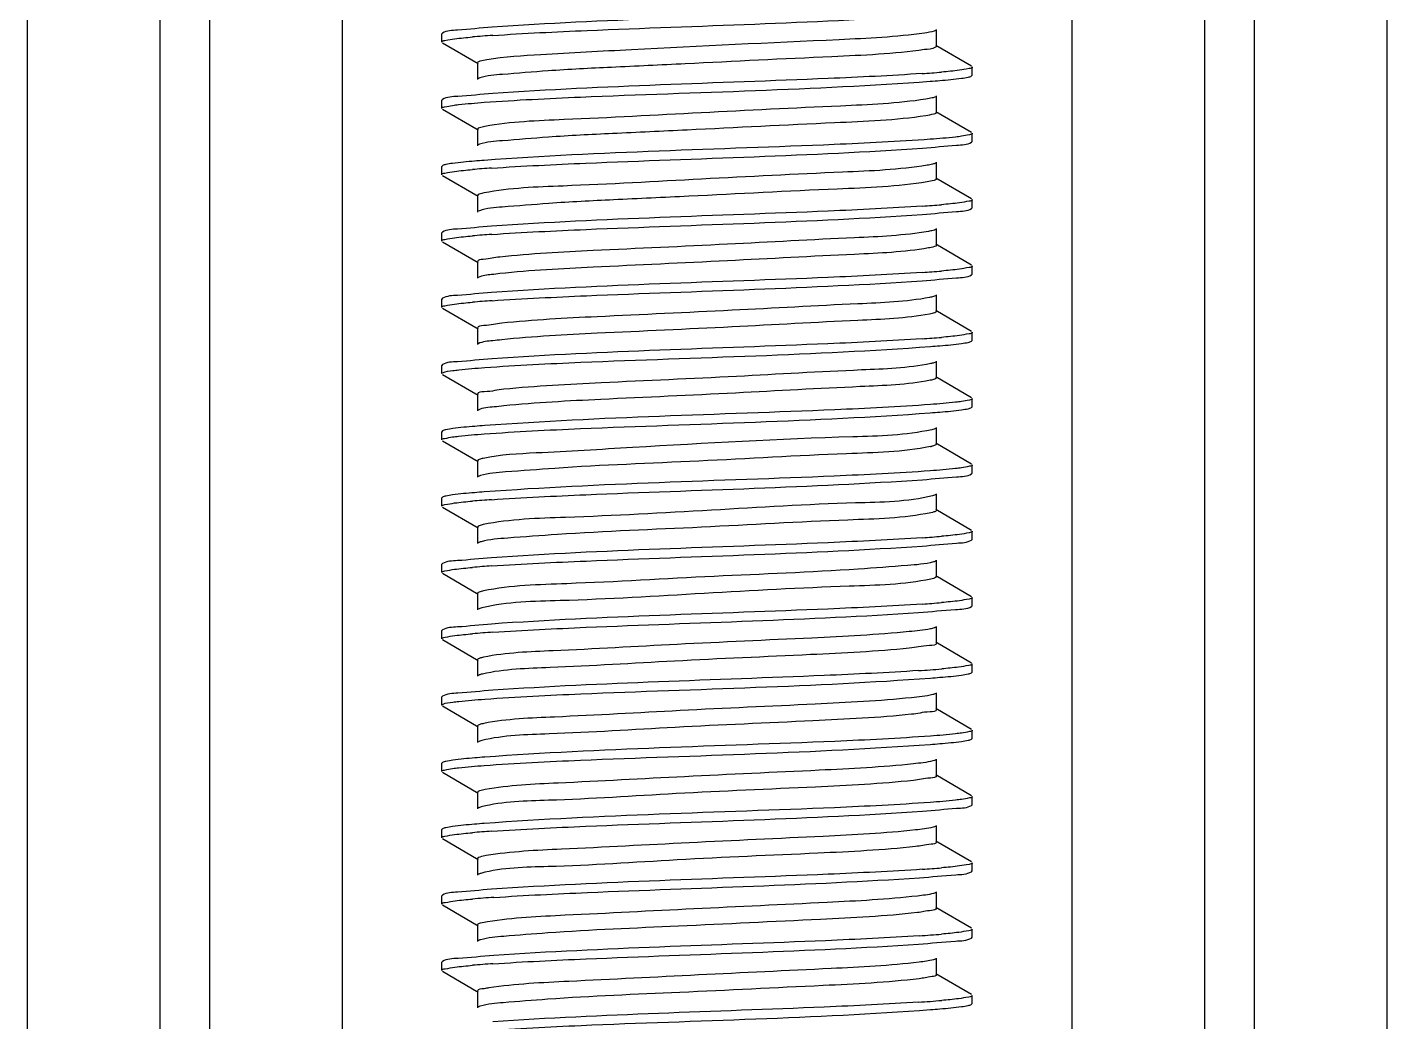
# Model space of a CAD drawing. Extents: x 27938 to 650306, y -92720 to 1524912.
# Drawn here: x 294381.2 to 294869.4, y 843764.6 to 844121.8 of the extents above; entities that cross this region are included whole.
import ezdxf

# ---------------------------------------------------------------- set-up
doc = ezdxf.new("R2010")
doc.units = 0
doc.header["$LTSCALE"] = 1000
doc.header["$MEASUREMENT"] = 0

msp = doc.modelspace()

# ---------------------------------------------------------------- linework, layer by layer
at = {"linetype": 'Continuous'}
for p, q in [((294381.22, 847691.77), (294381.22, 842950.74)), ((294428.85, 847691.77), (294428.85, 842950.74)), ((294446.71, 847691.77), (294446.71, 842950.74)), ((294494.33, 847691.77), (294494.33, 842950.74)), ((294756.27, 847691.77), (294756.27, 842950.74)), ((294803.9, 847691.77), (294803.9, 842950.74)), ((294821.76, 847691.77), (294821.76, 842950.74)), ((294869.39, 847691.77), (294869.39, 842950.74)), ((294707.67, 844114.95), (294707.67, 844120.9)), ((294530.28, 844119.67), (294530.05, 844119.41)), ((294530.05, 844116.43), (294530.05, 844119.41)), ((294530.05, 844116.43), (294530.05, 844119.41)), ((294530.28, 844116.17), (294543.2, 844108.69)), ((294720.33, 844107.76), (294707.41, 844115.25)), ((294542.94, 844108.99), (294542.94, 844103.04)), ((294720.56, 844104.53), (294720.56, 844107.5)), ((294720.56, 844104.53), (294720.56, 844107.5)), ((294720.33, 844104.27), (294720.56, 844104.53)), ((294707.67, 844091.13), (294707.67, 844097.09)), ((294530.28, 844095.86), (294530.05, 844095.6)), ((294530.05, 844092.62), (294530.05, 844095.6)), ((294530.05, 844092.62), (294530.05, 844095.6)), ((294530.28, 844092.36), (294543.2, 844084.88)), ((294720.33, 844083.95), (294707.41, 844091.43)), ((294542.94, 844085.18), (294542.94, 844079.23)), ((294720.56, 844080.71), (294720.56, 844083.69)), ((294720.56, 844080.71), (294720.56, 844083.69)), ((294543.64, 844079.72), (294543.2, 844079.53)), ((294720.33, 844080.45), (294720.56, 844080.71)), ((294530.28, 844072.05), (294530.05, 844071.78)), ((294707.67, 844067.32), (294707.67, 844073.27)), ((294530.05, 844068.81), (294530.05, 844071.78)), ((294530.05, 844068.81), (294530.05, 844071.78)), ((294530.28, 844068.55), (294543.2, 844061.07)), ((294720.33, 844060.14), (294707.41, 844067.62)), ((294542.94, 844061.37), (294542.94, 844055.41)), ((294720.56, 844056.9), (294720.56, 844059.88)), ((294720.56, 844056.9), (294720.56, 844059.88)), ((294543.6, 844055.89), (294543.2, 844055.71)), ((294720.33, 844056.64), (294720.56, 844056.9)), ((294530.28, 844048.23), (294530.05, 844047.97)), ((294530.05, 844045), (294530.05, 844047.97)), ((294530.05, 844045), (294530.05, 844047.97)), ((294707.67, 844043.51), (294707.67, 844049.46)), ((294530.28, 844044.73), (294543.2, 844037.25)), ((294720.33, 844036.33), (294707.41, 844043.81)), ((294542.94, 844037.55), (294542.94, 844031.6)), ((294720.33, 844032.83), (294720.56, 844033.09)), ((294720.56, 844033.09), (294720.56, 844036.07)), ((294720.56, 844033.09), (294720.56, 844036.07)), ((294530.28, 844024.42), (294530.05, 844024.16)), ((294530.05, 844021.18), (294530.05, 844024.16)), ((294530.05, 844021.18), (294530.05, 844024.16)), ((294707.67, 844019.69), (294707.67, 844025.65)), ((294530.28, 844020.92), (294543.2, 844013.44)), ((294720.33, 844012.51), (294707.41, 844020)), ((294542.94, 844013.74), (294542.94, 844007.79)), ((294720.33, 844009.02), (294720.56, 844009.28)), ((294720.56, 844009.28), (294720.56, 844012.25)), ((294720.56, 844009.28), (294720.56, 844012.25)), ((294530.28, 844000.61), (294530.05, 844000.35)), ((294530.05, 843997.37), (294530.05, 844000.35)), ((294530.05, 843997.37), (294530.05, 844000.35)), ((294707.67, 843995.88), (294707.67, 844001.83)), ((294530.28, 843997.11), (294543.2, 843989.63)), ((294720.33, 843988.7), (294707.41, 843996.18)), ((294542.94, 843989.93), (294542.94, 843983.97)), ((294720.33, 843985.2), (294720.56, 843985.46)), ((294720.56, 843985.46), (294720.56, 843988.44)), ((294720.56, 843985.46), (294720.56, 843988.44)), ((294530.28, 843976.79), (294530.05, 843976.53)), ((294530.05, 843973.56), (294530.05, 843976.53)), ((294530.05, 843973.56), (294530.05, 843976.53)), ((294707.67, 843972.07), (294707.67, 843978.02)), ((294530.28, 843973.3), (294543.2, 843965.81)), ((294720.33, 843964.89), (294707.41, 843972.37)), ((294542.94, 843966.12), (294542.94, 843960.16)), ((294720.56, 843961.65), (294720.56, 843964.63)), ((294720.56, 843961.65), (294720.56, 843964.63)), ((294720.33, 843961.39), (294720.56, 843961.65)), ((294530.28, 843952.98), (294530.05, 843952.72)), ((294530.05, 843949.74), (294530.05, 843952.72)), ((294530.05, 843949.74), (294530.05, 843952.72)), ((294707.67, 843948.26), (294707.67, 843954.21)), ((294530.28, 843949.48), (294543.2, 843942)), ((294706.29, 843947.56), (294705.62, 843947.41)), ((294720.33, 843941.07), (294707.41, 843948.56)), ((294542.94, 843942.3), (294542.94, 843936.35)), ((294720.56, 843937.84), (294720.56, 843940.81)), ((294720.56, 843937.84), (294720.56, 843940.81)), ((294720.33, 843937.58), (294720.56, 843937.84)), ((294707.67, 843924.44), (294707.67, 843930.4)), ((294530.28, 843929.17), (294530.05, 843928.91)), ((294530.05, 843925.93), (294530.05, 843928.91)), ((294530.05, 843925.93), (294530.05, 843928.91)), ((294530.28, 843925.67), (294543.2, 843918.19)), ((294706.57, 843923.83), (294705.66, 843923.6)), ((294720.33, 843917.26), (294707.41, 843924.74)), ((294542.94, 843918.49), (294542.94, 843912.54)), ((294720.56, 843914.02), (294720.56, 843917)), ((294720.56, 843914.02), (294720.56, 843917)), ((294720.33, 843913.76), (294720.56, 843914.02)), ((294707.67, 843900.63), (294707.67, 843906.58)), ((294530.28, 843905.36), (294530.05, 843905.09)), ((294530.05, 843902.12), (294530.05, 843905.09)), ((294530.05, 843902.12), (294530.05, 843905.09)), ((294530.28, 843901.86), (294543.2, 843894.38)), ((294720.33, 843893.45), (294707.41, 843900.93)), ((294542.94, 843894.68), (294542.94, 843888.72)), ((294720.56, 843890.21), (294720.56, 843893.19)), ((294720.56, 843890.21), (294720.56, 843893.19)), ((294720.33, 843889.95), (294720.56, 843890.21)), ((294530.28, 843881.54), (294530.05, 843881.28)), ((294707.67, 843876.82), (294707.67, 843882.77)), ((294530.05, 843878.31), (294530.05, 843881.28)), ((294530.05, 843878.31), (294530.05, 843881.28)), ((294530.28, 843878.04), (294543.2, 843870.56)), ((294720.33, 843869.64), (294707.41, 843877.12)), ((294542.94, 843870.86), (294542.94, 843864.91)), ((294720.56, 843866.4), (294720.56, 843869.38)), ((294720.56, 843866.4), (294720.56, 843869.38)), ((294720.33, 843866.14), (294720.56, 843866.4)), ((294530.28, 843857.73), (294530.05, 843857.47)), ((294530.05, 843854.49), (294530.05, 843857.47)), ((294530.05, 843854.49), (294530.05, 843857.47)), ((294707.67, 843853), (294707.67, 843858.96)), ((294530.28, 843854.23), (294543.2, 843846.75)), ((294720.33, 843845.82), (294707.41, 843853.31)), ((294542.94, 843847.05), (294542.94, 843841.1)), ((294720.33, 843842.33), (294720.56, 843842.59)), ((294720.56, 843842.59), (294720.56, 843845.56)), ((294720.56, 843842.59), (294720.56, 843845.56)), ((294530.28, 843833.92), (294530.05, 843833.66)), ((294530.05, 843830.68), (294530.05, 843833.66)), ((294530.05, 843830.68), (294530.05, 843833.66)), ((294707.67, 843829.19), (294707.67, 843835.14)), ((294530.28, 843830.42), (294543.2, 843822.94)), ((294720.33, 843822.01), (294707.41, 843829.49)), ((294542.94, 843823.24), (294542.94, 843817.29)), ((294720.33, 843818.51), (294720.56, 843818.77)), ((294720.56, 843818.77), (294720.56, 843821.75)), ((294720.56, 843818.77), (294720.56, 843821.75)), ((294530.28, 843810.1), (294530.05, 843809.84)), ((294530.05, 843806.87), (294530.05, 843809.84)), ((294530.05, 843806.87), (294530.05, 843809.84)), ((294707.67, 843805.38), (294707.67, 843811.33)), ((294530.28, 843806.61), (294543.2, 843799.12)), ((294720.33, 843798.2), (294707.41, 843805.68)), ((294542.94, 843799.43), (294542.94, 843793.47)), ((294720.33, 843794.7), (294720.56, 843794.96)), ((294720.56, 843794.96), (294720.56, 843797.94)), ((294720.56, 843794.96), (294720.56, 843797.94)), ((294530.28, 843786.29), (294530.05, 843786.03)), ((294530.05, 843783.05), (294530.05, 843786.03)), ((294530.05, 843783.05), (294530.05, 843786.03)), ((294707.67, 843781.57), (294707.67, 843787.52)), ((294530.28, 843782.79), (294543.2, 843775.31)), ((294720.33, 843774.39), (294707.41, 843781.87)), ((294542.94, 843775.61), (294542.94, 843769.66)), ((294720.56, 843771.15), (294720.56, 843774.12)), ((294720.56, 843771.15), (294720.56, 843774.12)), ((294720.33, 843770.89), (294720.56, 843771.15))]:
    msp.add_line(p, q, dxfattribs=at)
for centre, radius, start, end in [((294575.81, 843705.08), 414.65, 93.7954, 94.806), ((294675.17, 844514.29), 410.07, 273.829, 274.8033), ((294575.27, 843664.18), 407.91, 93.8436, 94.8035), ((294675.35, 844464.38), 407.77, 273.8442, 274.8035), ((294575.34, 843639.49), 408.78, 93.8362, 94.8047), ((294675.23, 844442.01), 409.22, 273.8345, 274.8034), ((294575.52, 843613.5), 410.97, 93.8204, 94.8056), ((294675.17, 844418.96), 409.99, 273.8294, 274.8033), ((294701.77, 843989.79), 18.96, 281.4996, 282.8069), ((294575.27, 843545.12), 407.9, 93.8437, 94.8034), ((294675.35, 844345.25), 407.71, 273.8446, 274.8036), ((294575.34, 843520.48), 408.74, 93.8366, 94.8046), ((294675.24, 844322.91), 409.19, 273.8348, 274.8034), ((294575.96, 843488.84), 416.58, 93.7887, 94.801), ((294673.48, 844321.22), 431.38, 273.6947, 274.7994), ((294575.27, 843426.06), 407.89, 93.8438, 94.8034), ((294675.36, 844226.13), 407.66, 273.845, 274.8036), ((294576.4, 843387.98), 422.21, 93.753, 94.8001), ((294673.88, 844220.95), 426.34, 273.7263, 274.8), ((294575.97, 843369.6), 416.76, 93.7875, 94.801), ((294673.49, 844202), 431.22, 273.6957, 274.7994)]:
    msp.add_arc(centre, radius, start, end, dxfattribs=at)
for points, knots in [([(294702.55, 844128.95), (294691.29, 844128.18), (294639.82, 844125.7), (294588.28, 844124.51), (294548.14, 844121.78)], [0, 0, 0, 0, 0.219141, 1, 1, 1, 1]), ([(294548.36, 844118.82), (294559.66, 844119.58), (294611.05, 844122.06), (294662.51, 844123.25), (294702.55, 844125.97)], [0, 0, 0, 0, 0.21997, 1, 1, 1, 1]), ([(294548.14, 844121.78), (294544.01, 844121.5), (294538.21, 844120.7), (294531.89, 844120.6), (294530.28, 844119.67)], [0, 0, 0, 0, 0.690434, 1, 1, 1, 1]), ([(294530.05, 844116.43), (294530.05, 844116.87), (294532.34, 844117.15), (294533.5, 844117.47), (294534.66, 844117.62)], [0, 0, 0, 0, 0.271456, 1, 1, 1, 1]), ([(294703.38, 844119.67), (294693.25, 844118.21), (294658.08, 844116.61), (294612.16, 844114.48), (294570.02, 844112.14), (294552.67, 844111.12), (294546.28, 844110.07)], [0, 0, 0, 0, 0.195214, 0.66949, 0.876579, 1, 1, 1, 1]), ([(294707.4, 844120.6), (294707.23, 844120.5), (294705.93, 844120.02), (294704.55, 844119.84), (294703.38, 844119.67)], [0, 0, 0, 0, 0.145106, 1, 1, 1, 1]), ([(294703.38, 844113.72), (294692.4, 844112.13), (294663.68, 844110.95), (294626.21, 844109.03), (294592.24, 844107.43), (294570.31, 844106.37), (294554.64, 844104.97), (294546.3, 844104.44), (294543.69, 844103.55)], [0, 0, 0, 0, 0.2081, 0.537452, 0.703534, 0.845734, 0.94828, 1, 1, 1, 1]), ([(294707.67, 844114.95), (294707.67, 844114.81), (294706.17, 844113.82), (294704.74, 844113.91), (294703.38, 844113.72)], [0, 0, 0, 0, 0.090621, 1, 1, 1, 1]), ([(294546.28, 844110.07), (294545.44, 844109.94), (294544.54, 844109.72), (294542.94, 844109.33), (294542.94, 844108.99)], [0, 0, 0, 0, 0.718866, 1, 1, 1, 1]), ([(294720.56, 844107.5), (294720.56, 844107.07), (294718.26, 844106.79), (294717.11, 844106.47), (294715.95, 844106.32)], [0, 0, 0, 0, 0.27149, 1, 1, 1, 1]), ([(294543.69, 844103.55), (294543.6, 844103.52), (294543.43, 844103.46), (294543.27, 844103.38), (294543.2, 844103.34)], [0, 0, 0, 0, 0.55363, 1, 1, 1, 1]), ([(294545.32, 844094.8), (294556.81, 844095.64), (294610.19, 844098.24), (294663.64, 844099.29), (294705.44, 844102.36)], [0, 0, 0, 0, 0.21564, 1, 1, 1, 1]), ([(294702.55, 844105.14), (294691.31, 844104.37), (294639.92, 844101.9), (294588.46, 844100.69), (294548.36, 844097.99)], [0, 0, 0, 0, 0.218927, 1, 1, 1, 1]), ([(294705.44, 844102.36), (294706.6, 844102.45), (294710.36, 844102.74), (294714.12, 844103.08), (294716.7, 844103.45)], [0, 0, 0, 0, 0.30751, 1, 1, 1, 1]), ([(294716.7, 844103.45), (294717.49, 844103.56), (294718.7, 844103.77), (294719.94, 844104.05), (294720.33, 844104.27)], [0, 0, 0, 0, 0.642991, 1, 1, 1, 1]), ([(294548.36, 844097.99), (294544.18, 844097.7), (294538.31, 844096.89), (294531.91, 844096.79), (294530.28, 844095.86)], [0, 0, 0, 0, 0.690663, 1, 1, 1, 1]), ([(294707.41, 844096.78), (294707.03, 844096.56), (294705.83, 844096.27), (294704.65, 844096.05), (294703.9, 844095.93)], [0, 0, 0, 0, 0.36416, 1, 1, 1, 1]), ([(294530.05, 844092.62), (294530.05, 844093), (294531.97, 844093.31), (294532.98, 844093.57), (294533.96, 844093.71)], [0, 0, 0, 0, 0.274278, 1, 1, 1, 1]), ([(294533.96, 844093.71), (294534.68, 844093.81), (294538.46, 844094.27), (294542.25, 844094.57), (294545.32, 844094.8)], [0, 0, 0, 0, 0.191483, 1, 1, 1, 1]), ([(294703.9, 844095.93), (294693.75, 844094.37), (294666.74, 844093.24), (294623.44, 844091.1), (294580.94, 844088.74), (294554.9, 844087.86), (294545.54, 844086.13)], [0, 0, 0, 0, 0.194105, 0.509785, 0.82001, 1, 1, 1, 1]), ([(294703.9, 844089.98), (294693.07, 844088.32), (294664.38, 844087.22), (294626.87, 844085.24), (294592.62, 844083.63), (294570.44, 844082.57), (294554.65, 844081.14), (294546.24, 844080.64), (294543.64, 844079.72)], [0, 0, 0, 0, 0.204575, 0.534732, 0.702004, 0.845303, 0.948449, 1, 1, 1, 1]), ([(294707.67, 844091.13), (294707.67, 844090.76), (294705.85, 844090.37), (294704.84, 844090.13), (294703.9, 844089.98)], [0, 0, 0, 0, 0.278319, 1, 1, 1, 1]), ([(294545.54, 844086.13), (294544.88, 844086.01), (294544.15, 844085.84), (294542.94, 844085.45), (294542.94, 844085.18)], [0, 0, 0, 0, 0.712667, 1, 1, 1, 1]), ([(294716.7, 844082.61), (294715.99, 844082.51), (294712.24, 844082.05), (294708.48, 844081.75), (294705.44, 844081.53)], [0, 0, 0, 0, 0.191313, 1, 1, 1, 1]), ([(294720.56, 844083.69), (294720.56, 844083.32), (294718.67, 844083), (294717.67, 844082.75), (294716.7, 844082.61)], [0, 0, 0, 0, 0.274533, 1, 1, 1, 1]), ([(294705.44, 844081.53), (294693.98, 844080.68), (294640.61, 844078.08), (294587.15, 844077.02), (294545.32, 844073.96)], [0, 0, 0, 0, 0.215051, 1, 1, 1, 1]), ([(294547.93, 844071.17), (294559.22, 844071.94), (294610.8, 844074.42), (294662.45, 844075.61), (294702.69, 844078.35)], [0, 0, 0, 0, 0.219067, 1, 1, 1, 1]), ([(294702.69, 844078.35), (294706.77, 844078.63), (294712.5, 844079.43), (294718.73, 844079.54), (294720.33, 844080.45)], [0, 0, 0, 0, 0.690176, 1, 1, 1, 1]), ([(294533.96, 844072.87), (294533.16, 844072.76), (294531.93, 844072.55), (294530.67, 844072.27), (294530.28, 844072.05)], [0, 0, 0, 0, 0.643579, 1, 1, 1, 1]), ([(294545.32, 844073.96), (294544.16, 844073.87), (294540.36, 844073.58), (294536.57, 844073.24), (294533.96, 844072.87)], [0, 0, 0, 0, 0.307323, 1, 1, 1, 1]), ([(294704.38, 844072.2), (294694.34, 844070.55), (294667.22, 844069.5), (294623.64, 844067.3), (294580.8, 844064.87), (294554.57, 844064.09), (294545.25, 844062.27)], [0, 0, 0, 0, 0.1914, 0.508904, 0.82143, 1, 1, 1, 1]), ([(294707.4, 844072.97), (294707.07, 844072.78), (294706.04, 844072.5), (294705.02, 844072.3), (294704.38, 844072.2)], [0, 0, 0, 0, 0.370146, 1, 1, 1, 1]), ([(294530.05, 844068.81), (294530.05, 844069.24), (294532.33, 844069.53), (294533.48, 844069.84), (294534.63, 844069.99)], [0, 0, 0, 0, 0.271597, 1, 1, 1, 1]), ([(294707.67, 844067.32), (294707.66, 844066.99), (294706.1, 844066.6), (294705.2, 844066.38), (294704.38, 844066.24)], [0, 0, 0, 0, 0.281673, 1, 1, 1, 1]), ([(294545.25, 844062.27), (294544.67, 844062.15), (294543.99, 844062), (294542.94, 844061.61), (294542.94, 844061.37)], [0, 0, 0, 0, 0.709469, 1, 1, 1, 1]), ([(294704.38, 844066.24), (294693.72, 844064.49), (294665.07, 844063.49), (294627.55, 844061.45), (294593.01, 844059.84), (294570.6, 844058.78), (294554.67, 844057.32), (294546.2, 844056.84), (294543.6, 844055.89)], [0, 0, 0, 0, 0.200932, 0.531835, 0.700309, 0.844745, 0.948548, 1, 1, 1, 1]), ([(294702.69, 844057.52), (294691.4, 844056.75), (294639.82, 844054.26), (294588.17, 844053.08), (294547.93, 844050.33)], [0, 0, 0, 0, 0.219037, 1, 1, 1, 1]), ([(294720.56, 844059.88), (294720.56, 844059.45), (294718.28, 844059.16), (294717.13, 844058.85), (294715.99, 844058.7)], [0, 0, 0, 0, 0.27161, 1, 1, 1, 1]), ([(294547.99, 844047.36), (294559.27, 844048.13), (294610.81, 844050.61), (294662.41, 844051.8), (294702.6, 844054.54)], [0, 0, 0, 0, 0.219143, 1, 1, 1, 1]), ([(294702.6, 844054.54), (294706.7, 844054.82), (294712.46, 844055.61), (294718.73, 844055.72), (294720.33, 844056.64)], [0, 0, 0, 0, 0.690266, 1, 1, 1, 1]), ([(294547.93, 844050.33), (294543.85, 844050.05), (294538.12, 844049.26), (294531.87, 844049.15), (294530.28, 844048.23)], [0, 0, 0, 0, 0.690196, 1, 1, 1, 1]), ([(294704.82, 844048.46), (294696.07, 844046.92), (294671.89, 844045.95), (294631.8, 844043.72), (294589.31, 844041.81), (294562.02, 844040.43), (294550.87, 844039.23)], [0, 0, 0, 0, 0.172879, 0.468878, 0.781995, 1, 1, 1, 1]), ([(294707.4, 844049.16), (294707.11, 844048.99), (294706.24, 844048.74), (294705.37, 844048.56), (294704.82, 844048.46)], [0, 0, 0, 0, 0.376739, 1, 1, 1, 1]), ([(294530.05, 844045), (294530.05, 844045.43), (294532.32, 844045.71), (294533.47, 844046.02), (294534.61, 844046.17)], [0, 0, 0, 0, 0.271633, 1, 1, 1, 1]), ([(294707.66, 844043.51), (294707.66, 844043.22), (294706.34, 844042.82), (294705.54, 844042.63), (294704.82, 844042.51)], [0, 0, 0, 0, 0.285344, 1, 1, 1, 1]), ([(294550.87, 844039.23), (294548.89, 844039.02), (294547, 844038.43), (294542.94, 844038.28), (294542.94, 844037.55)], [0, 0, 0, 0, 0.733223, 1, 1, 1, 1]), ([(294704.82, 844042.51), (294696.07, 844040.96), (294671.89, 844040), (294631.8, 844037.76), (294589.31, 844035.86), (294562.02, 844034.48), (294550.87, 844033.28)], [0, 0, 0, 0, 0.172879, 0.468878, 0.781995, 1, 1, 1, 1]), ([(294550.87, 844033.28), (294549.91, 844033.17), (294547.37, 844032.79), (294544.61, 844032.72), (294543.2, 844031.9)], [0, 0, 0, 0, 0.372684, 1, 1, 1, 1]), ([(294702.6, 844033.7), (294691.32, 844032.93), (294639.78, 844030.45), (294588.18, 844029.26), (294547.99, 844026.52)], [0, 0, 0, 0, 0.219178, 1, 1, 1, 1]), ([(294702.55, 844030.72), (294706.67, 844031), (294712.44, 844031.8), (294718.72, 844031.91), (294720.33, 844032.83)], [0, 0, 0, 0, 0.690313, 1, 1, 1, 1]), ([(294720.56, 844036.07), (294720.56, 844035.63), (294718.27, 844035.35), (294717.12, 844035.03), (294715.96, 844034.88)], [0, 0, 0, 0, 0.271534, 1, 1, 1, 1]), ([(294548.14, 844023.56), (294559.42, 844024.32), (294610.89, 844026.8), (294662.42, 844027.99), (294702.55, 844030.72)], [0, 0, 0, 0, 0.219437, 1, 1, 1, 1]), ([(294547.99, 844026.52), (294543.89, 844026.24), (294538.15, 844025.45), (294531.88, 844025.34), (294530.28, 844024.42)], [0, 0, 0, 0, 0.690275, 1, 1, 1, 1]), ([(294705.24, 844024.72), (294696.78, 844023.11), (294672.98, 844022.25), (294633.25, 844019.94), (294590.58, 844018.08), (294562.98, 844016.67), (294551.6, 844015.49)], [0, 0, 0, 0, 0.167774, 0.461831, 0.776883, 1, 1, 1, 1]), ([(294707.4, 844025.35), (294707.15, 844025.2), (294706.43, 844024.97), (294705.69, 844024.81), (294705.24, 844024.72)], [0, 0, 0, 0, 0.384134, 1, 1, 1, 1]), ([(294530.05, 844021.18), (294530.05, 844021.61), (294532.33, 844021.9), (294533.48, 844022.21), (294534.62, 844022.36)], [0, 0, 0, 0, 0.271588, 1, 1, 1, 1]), ([(294705.24, 844018.77), (294696.78, 844017.16), (294672.98, 844016.29), (294633.25, 844013.99), (294590.58, 844012.12), (294562.98, 844010.72), (294551.6, 844009.54)], [0, 0, 0, 0, 0.167774, 0.461831, 0.776883, 1, 1, 1, 1]), ([(294707.66, 844019.69), (294707.66, 844019.44), (294706.55, 844019.05), (294705.85, 844018.89), (294705.24, 844018.77)], [0, 0, 0, 0, 0.289775, 1, 1, 1, 1]), ([(294551.6, 844015.49), (294549.43, 844015.27), (294547.39, 844014.62), (294542.94, 844014.53), (294542.94, 844013.74)], [0, 0, 0, 0, 0.734072, 1, 1, 1, 1]), ([(294551.6, 844009.54), (294550.54, 844009.43), (294547.76, 844009.02), (294544.74, 844008.98), (294543.2, 844008.09)], [0, 0, 0, 0, 0.374658, 1, 1, 1, 1]), ([(294702.55, 844009.88), (294691.29, 844009.12), (294639.81, 844006.64), (294588.28, 844005.44), (294548.14, 844002.72)], [0, 0, 0, 0, 0.219145, 1, 1, 1, 1]), ([(294720.56, 844012.25), (294720.56, 844011.82), (294718.27, 844011.53), (294717.11, 844011.22), (294715.95, 844011.07)], [0, 0, 0, 0, 0.271494, 1, 1, 1, 1]), ([(294716.72, 844008.2), (294717.5, 844008.31), (294718.71, 844008.52), (294719.95, 844008.79), (294720.33, 844009.02)], [0, 0, 0, 0, 0.642834, 1, 1, 1, 1]), ([(294545.48, 843999.56), (294556.99, 844000.4), (294610.33, 844002.99), (294663.75, 844004.04), (294705.5, 844007.12)], [0, 0, 0, 0, 0.216129, 1, 1, 1, 1]), ([(294705.5, 844007.12), (294706.65, 844007.2), (294710.4, 844007.5), (294714.14, 844007.83), (294716.72, 844008.2)], [0, 0, 0, 0, 0.307527, 1, 1, 1, 1]), ([(294548.14, 844002.72), (294544, 844002.44), (294538.21, 844001.64), (294531.89, 844001.53), (294530.28, 844000.61)], [0, 0, 0, 0, 0.690428, 1, 1, 1, 1]), ([(294534.01, 843998.47), (294534.74, 843998.57), (294538.55, 843999.03), (294542.38, 843999.33), (294545.48, 843999.56)], [0, 0, 0, 0, 0.191572, 1, 1, 1, 1]), ([(294705.62, 844000.99), (294697.47, 843999.3), (294674.06, 843998.55), (294634.71, 843996.17), (294591.86, 843994.34), (294563.98, 843992.91), (294552.35, 843991.76)], [0, 0, 0, 0, 0.162646, 0.454753, 0.771748, 1, 1, 1, 1]), ([(294707.41, 844001.53), (294707.19, 844001.41), (294706.6, 844001.21), (294705.99, 844001.07), (294705.62, 844000.99)], [0, 0, 0, 0, 0.392529, 1, 1, 1, 1]), ([(294530.05, 843997.37), (294530.05, 843997.49), (294531.46, 843998.38), (294532.76, 843998.29), (294534.01, 843998.47)], [0, 0, 0, 0, 0.088901, 1, 1, 1, 1]), ([(294705.46, 843995), (294697.22, 843993.35), (294673.76, 843992.55), (294634.4, 843990.21), (294591.69, 843988.38), (294563.92, 843986.95), (294552.35, 843985.8)], [0, 0, 0, 0, 0.164346, 0.456483, 0.772538, 1, 1, 1, 1]), ([(294707.67, 843995.88), (294707.67, 843995.65), (294706.67, 843995.26), (294706.02, 843995.11), (294705.46, 843995)], [0, 0, 0, 0, 0.292517, 1, 1, 1, 1]), ([(294552.35, 843991.76), (294550, 843991.52), (294547.8, 843990.81), (294542.94, 843990.78), (294542.95, 843989.93)], [0, 0, 0, 0, 0.734772, 1, 1, 1, 1]), ([(294552.35, 843985.8), (294551.19, 843985.69), (294548.17, 843985.25), (294544.87, 843985.25), (294543.2, 843984.28)], [0, 0, 0, 0, 0.376452, 1, 1, 1, 1]), ([(294705.5, 843986.28), (294694.06, 843985.44), (294640.72, 843982.83), (294587.3, 843981.77), (294545.48, 843978.72)], [0, 0, 0, 0, 0.214712, 1, 1, 1, 1]), ([(294705.44, 843983.3), (294706.6, 843983.38), (294710.36, 843983.68), (294714.12, 843984.02), (294716.7, 843984.38)], [0, 0, 0, 0, 0.307511, 1, 1, 1, 1]), ([(294716.72, 843987.36), (294716, 843987.26), (294712.27, 843986.8), (294708.53, 843986.5), (294705.5, 843986.28)], [0, 0, 0, 0, 0.191302, 1, 1, 1, 1]), ([(294716.7, 843984.38), (294717.49, 843984.49), (294718.7, 843984.7), (294719.94, 843984.98), (294720.33, 843985.2)], [0, 0, 0, 0, 0.642987, 1, 1, 1, 1]), ([(294720.56, 843988.44), (294720.56, 843988.07), (294718.67, 843987.75), (294717.68, 843987.5), (294716.72, 843987.36)], [0, 0, 0, 0, 0.274605, 1, 1, 1, 1]), ([(294545.33, 843975.73), (294556.82, 843976.57), (294610.19, 843979.18), (294663.65, 843980.22), (294705.44, 843983.3)], [0, 0, 0, 0, 0.215653, 1, 1, 1, 1]), ([(294530.05, 843973.56), (294530.05, 843973.93), (294531.97, 843974.25), (294532.98, 843974.51), (294533.96, 843974.65)], [0, 0, 0, 0, 0.274271, 1, 1, 1, 1]), ([(294534.01, 843977.63), (294533.19, 843977.52), (294531.95, 843977.3), (294530.67, 843977.02), (294530.28, 843976.79)], [0, 0, 0, 0, 0.644071, 1, 1, 1, 1]), ([(294533.96, 843974.65), (294534.68, 843974.75), (294538.46, 843975.21), (294542.26, 843975.51), (294545.33, 843975.73)], [0, 0, 0, 0, 0.191488, 1, 1, 1, 1]), ([(294545.48, 843978.72), (294544.3, 843978.63), (294540.47, 843978.34), (294536.64, 843978), (294534.01, 843977.63)], [0, 0, 0, 0, 0.307216, 1, 1, 1, 1]), ([(294705.97, 843977.25), (294696.72, 843975.14), (294660.54, 843974.45), (294613.34, 843971.68), (294569.16, 843969.1), (294551.17, 843968.26), (294544.94, 843966.95)], [0, 0, 0, 0, 0.176446, 0.666999, 0.881663, 1, 1, 1, 1]), ([(294707.4, 843977.72), (294707.23, 843977.62), (294706.75, 843977.44), (294706.27, 843977.32), (294705.97, 843977.25)], [0, 0, 0, 0, 0.401923, 1, 1, 1, 1]), ([(294705.55, 843971.21), (294695.66, 843969.19), (294667.68, 843968.57), (294622.83, 843965.75), (294581.9, 843964.35), (294555.88, 843962.24), (294546.86, 843961.62), (294543.93, 843960.75)], [0, 0, 0, 0, 0.18687, 0.514831, 0.834376, 0.943334, 1, 1, 1, 1]), ([(294707.66, 843972.07), (294707.66, 843971.88), (294706.93, 843971.52), (294706.4, 843971.4), (294705.97, 843971.3)], [0, 0, 0, 0, 0.301807, 1, 1, 1, 1]), ([(294544.94, 843966.95), (294544.43, 843966.84), (294543.83, 843966.71), (294542.95, 843966.33), (294542.95, 843966.12)], [0, 0, 0, 0, 0.704889, 1, 1, 1, 1]), ([(294720.56, 843964.63), (294720.56, 843964.26), (294718.67, 843963.94), (294717.67, 843963.68), (294716.7, 843963.55)], [0, 0, 0, 0, 0.274535, 1, 1, 1, 1]), ([(294543.93, 843960.75), (294543.79, 843960.71), (294543.54, 843960.63), (294543.3, 843960.52), (294543.2, 843960.46)], [0, 0, 0, 0, 0.569367, 1, 1, 1, 1]), ([(294705.44, 843962.46), (294693.98, 843961.62), (294640.61, 843959.02), (294587.16, 843957.96), (294545.33, 843954.9)], [0, 0, 0, 0, 0.215042, 1, 1, 1, 1]), ([(294702.69, 843959.29), (294706.77, 843959.57), (294712.5, 843960.36), (294718.74, 843960.47), (294720.33, 843961.39)], [0, 0, 0, 0, 0.690173, 1, 1, 1, 1]), ([(294716.7, 843963.55), (294715.99, 843963.44), (294712.24, 843962.99), (294708.48, 843962.69), (294705.44, 843962.46)], [0, 0, 0, 0, 0.191313, 1, 1, 1, 1]), ([(294545.33, 843954.9), (294544.16, 843954.81), (294540.37, 843954.51), (294536.57, 843954.18), (294533.96, 843953.81)], [0, 0, 0, 0, 0.307318, 1, 1, 1, 1]), ([(294547.93, 843952.1), (294559.22, 843952.87), (294610.8, 843955.36), (294662.45, 843956.55), (294702.69, 843959.29)], [0, 0, 0, 0, 0.219068, 1, 1, 1, 1]), ([(294530.05, 843949.74), (294530.05, 843950.18), (294532.33, 843950.46), (294533.48, 843950.77), (294534.63, 843950.92)], [0, 0, 0, 0, 0.271594, 1, 1, 1, 1]), ([(294533.96, 843953.81), (294533.16, 843953.7), (294531.93, 843953.48), (294530.67, 843953.21), (294530.28, 843952.98)], [0, 0, 0, 0, 0.643594, 1, 1, 1, 1]), ([(294706.29, 843953.51), (294697.3, 843951.24), (294670.47, 843951.05), (294626.7, 843948.23), (294582.2, 843945.81), (294554.65, 843945.16), (294544.97, 843943.15)], [0, 0, 0, 0, 0.172051, 0.492047, 0.816531, 1, 1, 1, 1]), ([(294707.4, 843953.91), (294707.26, 843953.83), (294706.89, 843953.68), (294706.51, 843953.57), (294706.29, 843953.51)], [0, 0, 0, 0, 0.41269, 1, 1, 1, 1]), ([(294705.62, 843947.41), (294695.88, 843945.39), (294668.2, 843944.79), (294623.66, 843941.99), (294582.82, 843940.54), (294556.53, 843938.51), (294547.3, 843937.83), (294544.2, 843937.01)], [0, 0, 0, 0, 0.184387, 0.509861, 0.829743, 0.940495, 1, 1, 1, 1]), ([(294707.66, 843948.26), (294707.66, 843948.09), (294707.09, 843947.76), (294706.64, 843947.65), (294706.29, 843947.56)], [0, 0, 0, 0, 0.310032, 1, 1, 1, 1]), ([(294544.97, 843943.15), (294544.46, 843943.04), (294543.85, 843942.9), (294542.95, 843942.52), (294542.95, 843942.3)], [0, 0, 0, 0, 0.705216, 1, 1, 1, 1]), ([(294720.56, 843940.81), (294720.56, 843940.38), (294718.28, 843940.1), (294717.13, 843939.78), (294715.99, 843939.64)], [0, 0, 0, 0, 0.271614, 1, 1, 1, 1]), ([(294544.2, 843937.01), (294544, 843936.96), (294543.66, 843936.86), (294543.33, 843936.72), (294543.2, 843936.65)], [0, 0, 0, 0, 0.58242, 1, 1, 1, 1]), ([(294702.69, 843938.45), (294691.4, 843937.69), (294639.82, 843935.2), (294588.17, 843934.01), (294547.93, 843931.27)], [0, 0, 0, 0, 0.219029, 1, 1, 1, 1]), ([(294547.99, 843928.3), (294559.27, 843929.06), (294610.81, 843931.55), (294662.41, 843932.74), (294702.6, 843935.47)], [0, 0, 0, 0, 0.219138, 1, 1, 1, 1]), ([(294702.6, 843935.47), (294706.7, 843935.75), (294712.46, 843936.55), (294718.73, 843936.66), (294720.33, 843937.58)], [0, 0, 0, 0, 0.690264, 1, 1, 1, 1]), ([(294547.93, 843931.27), (294543.84, 843930.99), (294538.12, 843930.2), (294531.87, 843930.08), (294530.28, 843929.17)], [0, 0, 0, 0, 0.690195, 1, 1, 1, 1]), ([(294530.05, 843925.93), (294530.05, 843926.36), (294532.32, 843926.65), (294533.47, 843926.96), (294534.61, 843927.11)], [0, 0, 0, 0, 0.271633, 1, 1, 1, 1]), ([(294706.57, 843929.78), (294703.57, 843928.93), (294694.47, 843928.28), (294668.33, 843926.21), (294627.44, 843924.78), (294582.71, 843921.97), (294554.85, 843921.36), (294545.03, 843919.34)], [0, 0, 0, 0, 0.057838, 0.167543, 0.487244, 0.814181, 1, 1, 1, 1]), ([(294707.4, 843930.09), (294707.3, 843930.03), (294707.02, 843929.91), (294706.74, 843929.82), (294706.57, 843929.78)], [0, 0, 0, 0, 0.425019, 1, 1, 1, 1]), ([(294705.66, 843923.6), (294696.06, 843921.59), (294668.68, 843920.96), (294624.37, 843918.5), (294580.55, 843915.8), (294553.65, 843915.45), (294544.5, 843913.28)], [0, 0, 0, 0, 0.182223, 0.50526, 0.82533, 1, 1, 1, 1]), ([(294707.66, 843924.44), (294707.66, 843924.31), (294707.23, 843924.01), (294706.85, 843923.9), (294706.57, 843923.83)], [0, 0, 0, 0, 0.320305, 1, 1, 1, 1]), ([(294545.03, 843919.34), (294544.5, 843919.24), (294543.88, 843919.09), (294542.95, 843918.71), (294542.95, 843918.49)], [0, 0, 0, 0, 0.705925, 1, 1, 1, 1]), ([(294720.56, 843917), (294720.56, 843916.57), (294718.27, 843916.28), (294717.12, 843915.97), (294715.96, 843915.82)], [0, 0, 0, 0, 0.271536, 1, 1, 1, 1]), ([(294544.5, 843913.28), (294544.24, 843913.21), (294543.8, 843913.1), (294543.37, 843912.93), (294543.21, 843912.84)], [0, 0, 0, 0, 0.593796, 1, 1, 1, 1]), ([(294702.6, 843914.64), (294691.32, 843913.87), (294639.78, 843911.39), (294588.18, 843910.2), (294547.99, 843907.46)], [0, 0, 0, 0, 0.219177, 1, 1, 1, 1]), ([(294548.43, 843904.51), (294559.57, 843905.26), (294610.52, 843907.71), (294661.52, 843908.95), (294701.28, 843911.57)], [0, 0, 0, 0, 0.218817, 1, 1, 1, 1]), ([(294701.28, 843911.57), (294705.7, 843911.86), (294711.87, 843912.72), (294718.62, 843912.78), (294720.33, 843913.76)], [0, 0, 0, 0, 0.691533, 1, 1, 1, 1]), ([(294547.99, 843907.46), (294543.89, 843907.18), (294538.14, 843906.38), (294531.88, 843906.27), (294530.28, 843905.36)], [0, 0, 0, 0, 0.690271, 1, 1, 1, 1]), ([(294706.83, 843906.04), (294706.39, 843905.9), (294703.46, 843905.25), (294700.47, 843904.97), (294697.94, 843904.72)], [0, 0, 0, 0, 0.152407, 1, 1, 1, 1]), ([(294707.41, 843906.28), (294707.33, 843906.24), (294707.14, 843906.15), (294706.94, 843906.08), (294706.83, 843906.04)], [0, 0, 0, 0, 0.43932, 1, 1, 1, 1]), ([(294530.05, 843902.12), (294530.05, 843902.56), (294532.41, 843902.84), (294533.59, 843903.17), (294534.78, 843903.32)], [0, 0, 0, 0, 0.27108, 1, 1, 1, 1]), ([(294697.94, 843904.72), (294686.31, 843903.59), (294658.51, 843902.16), (294615.83, 843900.33), (294576.62, 843897.99), (294553.29, 843897.2), (294545.11, 843895.55)], [0, 0, 0, 0, 0.228997, 0.545176, 0.836537, 1, 1, 1, 1]), ([(294697.94, 843898.77), (294686.16, 843897.62), (294658.04, 843896.18), (294614.99, 843894.38), (294575.82, 843891.89), (294552.61, 843891.29), (294544.68, 843889.5)], [0, 0, 0, 0, 0.23121, 0.549998, 0.841262, 1, 1, 1, 1]), ([(294707.67, 843900.63), (294707.67, 843899.75), (294702.64, 843899.76), (294700.37, 843899.01), (294697.94, 843898.77)], [0, 0, 0, 0, 0.265195, 1, 1, 1, 1]), ([(294545.11, 843895.55), (294544.56, 843895.44), (294543.92, 843895.29), (294542.95, 843894.91), (294542.95, 843894.68)], [0, 0, 0, 0, 0.706927, 1, 1, 1, 1]), ([(294720.56, 843893.19), (294720.56, 843892.73), (294718.11, 843892.46), (294716.89, 843892.12), (294715.66, 843891.97)], [0, 0, 0, 0, 0.270528, 1, 1, 1, 1]), ([(294544.68, 843889.5), (294544.38, 843889.44), (294543.88, 843889.31), (294543.39, 843889.13), (294543.21, 843889.03)], [0, 0, 0, 0, 0.599352, 1, 1, 1, 1]), ([(294545.49, 843880.49), (294557, 843881.33), (294610.34, 843883.93), (294663.76, 843884.97), (294705.5, 843888.05)], [0, 0, 0, 0, 0.216148, 1, 1, 1, 1]), ([(294701.28, 843890.73), (294689.99, 843889.99), (294639.05, 843887.55), (294588.04, 843886.34), (294548.43, 843883.68)], [0, 0, 0, 0, 0.221759, 1, 1, 1, 1]), ([(294705.5, 843888.05), (294706.65, 843888.14), (294710.4, 843888.43), (294714.14, 843888.77), (294716.72, 843889.13)], [0, 0, 0, 0, 0.307527, 1, 1, 1, 1]), ([(294716.72, 843889.13), (294717.5, 843889.24), (294718.71, 843889.45), (294719.95, 843889.73), (294720.33, 843889.95)], [0, 0, 0, 0, 0.642828, 1, 1, 1, 1]), ([(294548.43, 843883.68), (294544.23, 843883.39), (294538.34, 843882.58), (294531.92, 843882.48), (294530.28, 843881.54)], [0, 0, 0, 0, 0.690689, 1, 1, 1, 1]), ([(294707.41, 843882.47), (294707.09, 843882.29), (294704.21, 843881.5), (294701.28, 843881.25), (294698.71, 843880.99)], [0, 0, 0, 0, 0.123951, 1, 1, 1, 1]), ([(294530.05, 843878.31), (294530.05, 843878.43), (294531.46, 843879.32), (294532.76, 843879.23), (294534.01, 843879.4)], [0, 0, 0, 0, 0.088892, 1, 1, 1, 1]), ([(294534.01, 843879.4), (294534.74, 843879.5), (294538.56, 843879.97), (294542.39, 843880.27), (294545.49, 843880.49)], [0, 0, 0, 0, 0.191574, 1, 1, 1, 1]), ([(294698.71, 843880.99), (294687.22, 843879.82), (294659.51, 843878.4), (294616.76, 843876.55), (294577.18, 843874.22), (294553.54, 843873.4), (294545.21, 843871.76)], [0, 0, 0, 0, 0.22522, 0.541066, 0.834324, 1, 1, 1, 1]), ([(294707.66, 843876.82), (294707.67, 843876), (294703.05, 843875.94), (294700.94, 843875.26), (294698.71, 843875.03)], [0, 0, 0, 0, 0.265624, 1, 1, 1, 1]), ([(294545.21, 843871.76), (294544.64, 843871.64), (294543.97, 843871.49), (294542.95, 843871.11), (294542.94, 843870.86)], [0, 0, 0, 0, 0.708145, 1, 1, 1, 1]), ([(294698.71, 843875.03), (294686.96, 843873.84), (294658.66, 843872.4), (294615.23, 843870.61), (294575.73, 843867.99), (294552.32, 843867.54), (294544.45, 843865.64)], [0, 0, 0, 0, 0.229214, 0.549847, 0.842959, 1, 1, 1, 1]), ([(294705.5, 843867.22), (294694.07, 843866.37), (294640.73, 843863.77), (294587.31, 843862.71), (294545.49, 843859.66)], [0, 0, 0, 0, 0.214698, 1, 1, 1, 1]), ([(294716.72, 843868.3), (294716.01, 843868.2), (294712.28, 843867.74), (294708.53, 843867.44), (294705.5, 843867.22)], [0, 0, 0, 0, 0.191302, 1, 1, 1, 1]), ([(294720.56, 843869.38), (294720.56, 843869.01), (294718.67, 843868.69), (294717.68, 843868.43), (294716.72, 843868.3)], [0, 0, 0, 0, 0.274607, 1, 1, 1, 1]), ([(294544.45, 843865.64), (294544.2, 843865.58), (294543.78, 843865.46), (294543.36, 843865.3), (294543.21, 843865.21)], [0, 0, 0, 0, 0.591731, 1, 1, 1, 1]), ([(294545.33, 843856.67), (294556.82, 843857.51), (294610.2, 843860.11), (294663.65, 843861.16), (294705.44, 843864.24)], [0, 0, 0, 0, 0.215666, 1, 1, 1, 1]), ([(294705.44, 843864.24), (294706.6, 843864.32), (294710.36, 843864.62), (294714.12, 843864.95), (294716.7, 843865.32)], [0, 0, 0, 0, 0.307511, 1, 1, 1, 1]), ([(294716.7, 843865.32), (294717.49, 843865.43), (294718.71, 843865.64), (294719.94, 843865.92), (294720.33, 843866.14)], [0, 0, 0, 0, 0.642983, 1, 1, 1, 1]), ([(294534.01, 843858.57), (294533.2, 843858.45), (294531.95, 843858.24), (294530.67, 843857.96), (294530.28, 843857.73)], [0, 0, 0, 0, 0.644088, 1, 1, 1, 1]), ([(294545.49, 843859.66), (294544.31, 843859.57), (294540.48, 843859.27), (294536.65, 843858.93), (294534.01, 843858.57)], [0, 0, 0, 0, 0.307214, 1, 1, 1, 1]), ([(294699.44, 843857.25), (294688.2, 843856.06), (294660.78, 843854.67), (294618.21, 843852.78), (294578.27, 843850.52), (294554.24, 843849.59), (294545.61, 843848.02)], [0, 0, 0, 0, 0.2201, 0.53401, 0.829213, 1, 1, 1, 1]), ([(294707.41, 843858.66), (294707.11, 843858.49), (294704.48, 843857.74), (294701.79, 843857.5), (294699.44, 843857.25)], [0, 0, 0, 0, 0.1262, 1, 1, 1, 1]), ([(294530.05, 843854.49), (294530.05, 843854.87), (294531.97, 843855.18), (294532.98, 843855.44), (294533.96, 843855.58)], [0, 0, 0, 0, 0.274264, 1, 1, 1, 1]), ([(294533.96, 843855.58), (294534.69, 843855.68), (294538.46, 843856.14), (294542.26, 843856.44), (294545.33, 843856.67)], [0, 0, 0, 0, 0.191492, 1, 1, 1, 1]), ([(294707.66, 843853), (294707.67, 843852.25), (294703.45, 843852.12), (294701.5, 843851.51), (294699.44, 843851.3)], [0, 0, 0, 0, 0.266409, 1, 1, 1, 1]), ([(294545.61, 843848.02), (294544.94, 843847.9), (294544.18, 843847.72), (294542.95, 843847.33), (294542.94, 843847.05)], [0, 0, 0, 0, 0.71294, 1, 1, 1, 1]), ([(294699.44, 843851.3), (294687.75, 843850.06), (294659.31, 843848.62), (294615.54, 843846.84), (294575.73, 843844.1), (294552.09, 843843.79), (294544.27, 843841.78)], [0, 0, 0, 0, 0.226945, 0.549209, 0.84423, 1, 1, 1, 1]), ([(294705.44, 843843.4), (294693.99, 843842.56), (294640.61, 843839.95), (294587.16, 843838.9), (294545.33, 843835.83)], [0, 0, 0, 0, 0.215033, 1, 1, 1, 1]), ([(294716.7, 843844.48), (294715.99, 843844.38), (294712.25, 843843.92), (294708.49, 843843.62), (294705.44, 843843.4)], [0, 0, 0, 0, 0.191313, 1, 1, 1, 1]), ([(294720.56, 843845.56), (294720.56, 843845.19), (294718.67, 843844.87), (294717.67, 843844.62), (294716.7, 843844.48)], [0, 0, 0, 0, 0.274537, 1, 1, 1, 1]), ([(294544.27, 843841.78), (294544.06, 843841.72), (294543.69, 843841.62), (294543.34, 843841.48), (294543.21, 843841.4)], [0, 0, 0, 0, 0.584772, 1, 1, 1, 1]), ([(294547.93, 843833.04), (294559.22, 843833.81), (294610.8, 843836.3), (294662.46, 843837.48), (294702.69, 843840.23)], [0, 0, 0, 0, 0.219069, 1, 1, 1, 1]), ([(294702.69, 843840.23), (294706.77, 843840.51), (294712.5, 843841.3), (294718.74, 843841.41), (294720.33, 843842.33)], [0, 0, 0, 0, 0.690169, 1, 1, 1, 1]), ([(294533.96, 843834.75), (294533.16, 843834.63), (294531.93, 843834.42), (294530.67, 843834.14), (294530.28, 843833.92)], [0, 0, 0, 0, 0.643609, 1, 1, 1, 1]), ([(294545.33, 843835.83), (294544.16, 843835.75), (294540.37, 843835.45), (294536.57, 843835.11), (294533.96, 843834.75)], [0, 0, 0, 0, 0.307313, 1, 1, 1, 1]), ([(294700.15, 843833.51), (294689.15, 843832.3), (294662.05, 843830.93), (294619.67, 843829.01), (294579.38, 843826.81), (294554.97, 843825.79), (294546.05, 843824.28)], [0, 0, 0, 0, 0.215, 0.526978, 0.824118, 1, 1, 1, 1]), ([(294707.41, 843834.84), (294707.13, 843834.68), (294704.74, 843833.98), (294702.28, 843833.75), (294700.15, 843833.51)], [0, 0, 0, 0, 0.128627, 1, 1, 1, 1]), ([(294530.05, 843830.68), (294530.05, 843831.11), (294532.33, 843831.4), (294533.48, 843831.71), (294534.63, 843831.86)], [0, 0, 0, 0, 0.271592, 1, 1, 1, 1]), ([(294707.66, 843829.19), (294707.67, 843828.5), (294703.83, 843828.31), (294702.03, 843827.77), (294700.15, 843827.56)], [0, 0, 0, 0, 0.267355, 1, 1, 1, 1]), ([(294546.05, 843824.28), (294545.26, 843824.15), (294544.41, 843823.95), (294542.95, 843823.55), (294542.94, 843823.24)], [0, 0, 0, 0, 0.716901, 1, 1, 1, 1]), ([(294700.15, 843827.56), (294688.52, 843826.28), (294659.98, 843824.85), (294615.92, 843823.07), (294575.79, 843820.21), (294551.91, 843820.05), (294544.13, 843817.93)], [0, 0, 0, 0, 0.224438, 0.548154, 0.845143, 1, 1, 1, 1]), ([(294702.69, 843819.39), (294691.41, 843818.62), (294639.82, 843816.14), (294588.17, 843814.95), (294547.93, 843812.2)], [0, 0, 0, 0, 0.219021, 1, 1, 1, 1]), ([(294701.59, 843816.34), (294705.93, 843816.63), (294712.01, 843817.47), (294718.64, 843817.55), (294720.33, 843818.51)], [0, 0, 0, 0, 0.691245, 1, 1, 1, 1]), ([(294720.56, 843821.75), (294720.56, 843821.32), (294718.28, 843821.03), (294717.13, 843820.72), (294715.99, 843820.57)], [0, 0, 0, 0, 0.271617, 1, 1, 1, 1]), ([(294544.13, 843817.93), (294543.94, 843817.88), (294543.63, 843817.78), (294543.33, 843817.66), (294543.21, 843817.59)], [0, 0, 0, 0, 0.578442, 1, 1, 1, 1]), ([(294548.77, 843809.28), (294559.96, 843810.03), (294610.89, 843812.48), (294661.89, 843813.7), (294701.59, 843816.34)], [0, 0, 0, 0, 0.219887, 1, 1, 1, 1]), ([(294547.93, 843812.2), (294543.84, 843811.92), (294538.12, 843811.13), (294531.87, 843811.02), (294530.28, 843810.1)], [0, 0, 0, 0, 0.690194, 1, 1, 1, 1]), ([(294700.83, 843809.78), (294690.08, 843808.54), (294663.29, 843807.19), (294621.13, 843805.24), (294580.51, 843803.09), (294555.72, 843802), (294546.51, 843800.55)], [0, 0, 0, 0, 0.209915, 0.519968, 0.819038, 1, 1, 1, 1]), ([(294707.41, 843811.03), (294707.15, 843810.88), (294704.99, 843810.22), (294702.76, 843810), (294700.83, 843809.78)], [0, 0, 0, 0, 0.131334, 1, 1, 1, 1]), ([(294530.05, 843806.87), (294530.05, 843807.32), (294532.45, 843807.59), (294533.65, 843807.92), (294534.86, 843808.08)], [0, 0, 0, 0, 0.27083, 1, 1, 1, 1]), ([(294700.83, 843803.82), (294689.29, 843802.49), (294660.65, 843801.15), (294616.44, 843798.93), (294578.43, 843797.41), (294554.83, 843795.49), (294546.7, 843794.86), (294544.01, 843794.08)], [0, 0, 0, 0, 0.221704, 0.546695, 0.845683, 0.946468, 1, 1, 1, 1]), ([(294707.67, 843805.38), (294707.67, 843804.75), (294704.2, 843804.51), (294702.54, 843804.02), (294700.83, 843803.82)], [0, 0, 0, 0, 0.26871, 1, 1, 1, 1]), ([(294546.51, 843800.55), (294545.61, 843800.4), (294544.65, 843800.17), (294542.95, 843799.78), (294542.94, 843799.43)], [0, 0, 0, 0, 0.720201, 1, 1, 1, 1]), ([(294544.01, 843794.08), (294543.85, 843794.04), (294543.58, 843793.95), (294543.31, 843793.84), (294543.21, 843793.77)], [0, 0, 0, 0, 0.572701, 1, 1, 1, 1]), ([(294701.59, 843795.5), (294690.36, 843794.76), (294639.42, 843792.32), (294588.42, 843791.1), (294548.77, 843788.45)], [0, 0, 0, 0, 0.220721, 1, 1, 1, 1]), ([(294701.29, 843792.51), (294705.7, 843792.8), (294711.88, 843793.65), (294718.62, 843793.72), (294720.33, 843794.7)], [0, 0, 0, 0, 0.691524, 1, 1, 1, 1]), ([(294720.56, 843797.94), (294720.56, 843797.48), (294718.14, 843797.21), (294716.93, 843796.88), (294715.71, 843796.72)], [0, 0, 0, 0, 0.270699, 1, 1, 1, 1]), ([(294548.44, 843785.45), (294559.58, 843786.2), (294610.53, 843788.65), (294661.53, 843789.88), (294701.29, 843792.51)], [0, 0, 0, 0, 0.218851, 1, 1, 1, 1]), ([(294530.05, 843783.05), (294530.05, 843783.5), (294532.41, 843783.78), (294533.6, 843784.1), (294534.78, 843784.25)], [0, 0, 0, 0, 0.271071, 1, 1, 1, 1]), ([(294548.77, 843788.45), (294544.48, 843788.16), (294538.49, 843787.33), (294531.95, 843787.25), (294530.28, 843786.29)], [0, 0, 0, 0, 0.691013, 1, 1, 1, 1]), ([(294701.47, 843786.04), (294690.98, 843784.77), (294664.52, 843783.46), (294622.59, 843781.48), (294581.66, 843779.37), (294556.5, 843778.22), (294547.01, 843776.81)], [0, 0, 0, 0, 0.204842, 0.512973, 0.813968, 1, 1, 1, 1]), ([(294707.41, 843787.22), (294707.17, 843787.08), (294705.23, 843786.46), (294703.21, 843786.25), (294701.47, 843786.04)], [0, 0, 0, 0, 0.134033, 1, 1, 1, 1]), ([(294701.47, 843780.09), (294690.04, 843778.7), (294661.34, 843777.39), (294616.91, 843775.13), (294578.53, 843773.63), (294554.74, 843771.66), (294546.58, 843771.04), (294543.91, 843770.24)], [0, 0, 0, 0, 0.218801, 0.544965, 0.846028, 0.947082, 1, 1, 1, 1]), ([(294707.67, 843781.57), (294707.67, 843780.99), (294704.54, 843780.71), (294703.02, 843780.27), (294701.47, 843780.09)], [0, 0, 0, 0, 0.269812, 1, 1, 1, 1]), ([(294547.01, 843776.81), (294546.42, 843776.72), (294545.27, 843776.39), (294542.95, 843776.44), (294542.94, 843775.61)], [0, 0, 0, 0, 0.421169, 1, 1, 1, 1]), ([(294720.56, 843774.12), (294720.56, 843773.67), (294718.11, 843773.4), (294716.89, 843773.06), (294715.66, 843772.9)], [0, 0, 0, 0, 0.270533, 1, 1, 1, 1]), ([(294543.91, 843770.24), (294543.77, 843770.2), (294543.53, 843770.12), (294543.3, 843770.02), (294543.21, 843769.96)], [0, 0, 0, 0, 0.567505, 1, 1, 1, 1]), ([(294701.29, 843771.67), (294690.01, 843770.93), (294639.06, 843768.49), (294588.05, 843767.28), (294548.44, 843764.61)], [0, 0, 0, 0, 0.221727, 1, 1, 1, 1]), ([(294705.5, 843768.99), (294706.65, 843769.07), (294710.4, 843769.37), (294714.14, 843769.7), (294716.72, 843770.07)], [0, 0, 0, 0, 0.307528, 1, 1, 1, 1]), ([(294716.72, 843770.07), (294717.5, 843770.18), (294718.71, 843770.39), (294719.95, 843770.67), (294720.33, 843770.89)], [0, 0, 0, 0, 0.642823, 1, 1, 1, 1]), ([(294545.49, 843761.43), (294557.01, 843762.27), (294610.34, 843764.87), (294663.76, 843765.91), (294705.5, 843768.99)], [0, 0, 0, 0, 0.216168, 1, 1, 1, 1])]:
    msp.add_open_spline(points, degree=3, knots=knots, dxfattribs=at)
for points in [[(294534.66, 844117.62), (294536.79, 844117.89), (294538.93, 844118.09), (294541.07, 844118.27)], [(294715.95, 844106.32), (294713.81, 844106.04), (294711.66, 844105.84), (294709.5, 844105.66)], [(294534.63, 844069.99), (294536.78, 844070.27), (294538.95, 844070.47), (294541.12, 844070.65)], [(294715.99, 844058.7), (294713.83, 844058.42), (294711.66, 844058.22), (294709.49, 844058.03)], [(294534.61, 844046.17), (294536.77, 844046.45), (294538.94, 844046.65), (294541.1, 844046.84)], [(294715.96, 844034.88), (294713.82, 844034.6), (294711.66, 844034.4), (294709.5, 844034.22)], [(294534.62, 844022.36), (294536.77, 844022.64), (294538.93, 844022.84), (294541.09, 844023.02)], [(294715.95, 844011.07), (294713.81, 844010.79), (294711.66, 844010.59), (294709.5, 844010.41)], [(294534.63, 843950.92), (294536.78, 843951.2), (294538.95, 843951.4), (294541.12, 843951.59)], [(294715.99, 843939.64), (294713.83, 843939.35), (294711.66, 843939.15), (294709.49, 843938.97)], [(294534.61, 843927.11), (294536.77, 843927.39), (294538.94, 843927.59), (294541.1, 843927.77)], [(294715.96, 843915.82), (294713.82, 843915.54), (294711.66, 843915.34), (294709.5, 843915.16)], [(294534.78, 843903.32), (294536.88, 843903.59), (294538.98, 843903.78), (294541.09, 843903.96)], [(294715.66, 843891.97), (294713.64, 843891.71), (294711.61, 843891.52), (294709.58, 843891.35)], [(294534.63, 843831.86), (294536.78, 843832.14), (294538.95, 843832.34), (294541.12, 843832.52)], [(294715.99, 843820.57), (294713.83, 843820.29), (294711.66, 843820.09), (294709.49, 843819.91)], [(294534.86, 843808.08), (294536.92, 843808.34), (294539, 843808.53), (294541.07, 843808.71)], [(294715.71, 843796.72), (294713.67, 843796.46), (294711.61, 843796.27), (294709.56, 843796.1)], [(294534.78, 843784.25), (294536.88, 843784.52), (294538.99, 843784.72), (294541.09, 843784.9)], [(294715.66, 843772.9), (294713.64, 843772.65), (294711.61, 843772.46), (294709.57, 843772.29)]]:
    msp.add_open_spline(points, degree=3, dxfattribs=at)

doc.saveas('drawing.dxf')
